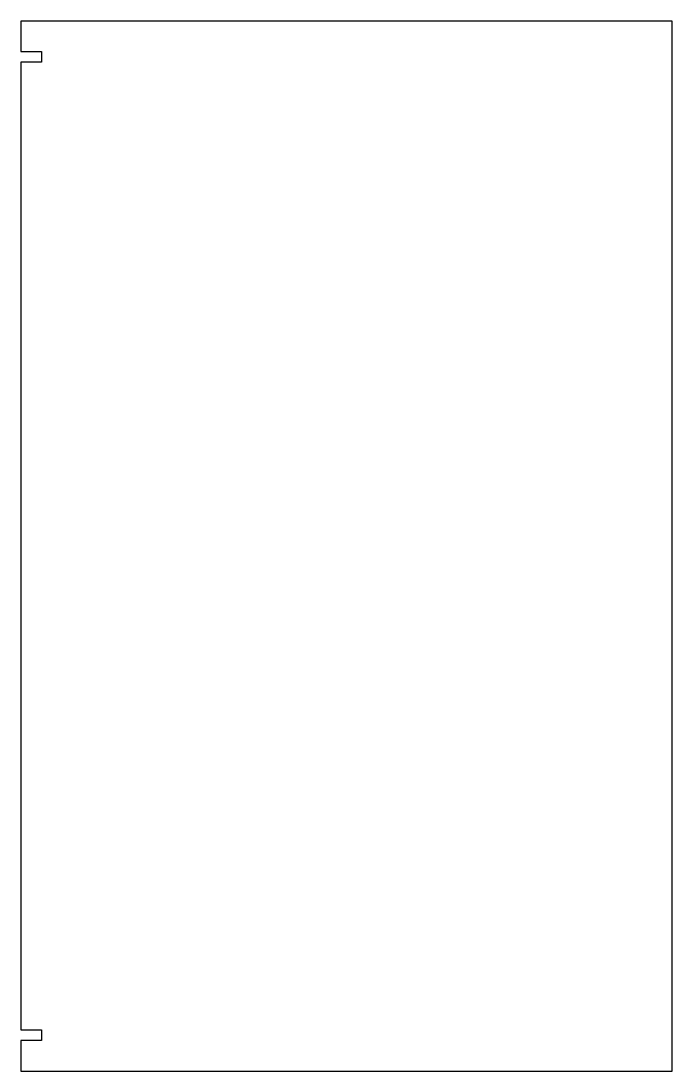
# Model space of a CAD drawing. Extents: x 0 to 254, y 410 to 820.
import ezdxf

# ---------------------------------------------------------------- set-up
doc = ezdxf.new("R2010")
doc.units = 0

msp = doc.modelspace()

# ---------------------------------------------------------------- linework, layer by layer
at = {"layer": 'Layer 1'}
for p, q in [((254.3, 820), (0, 820)), ((0, 820), (0, 808.1)), ((254.3, 410), (254.3, 820)), ((0, 808.1), (7.995, 808.1)), ((7.995, 808.1), (7.995, 803.9)), ((7.995, 803.9), (0, 803.9)), ((0, 803.9), (0, 426.1)), ((0, 426.1), (7.995, 426.1)), ((7.995, 426.1), (7.995, 421.9)), ((7.995, 421.9), (0, 421.9)), ((0, 421.9), (0, 410)), ((0, 410), (254.3, 410))]:
    msp.add_line(p, q, dxfattribs=at)

doc.saveas('drawing.dxf')
